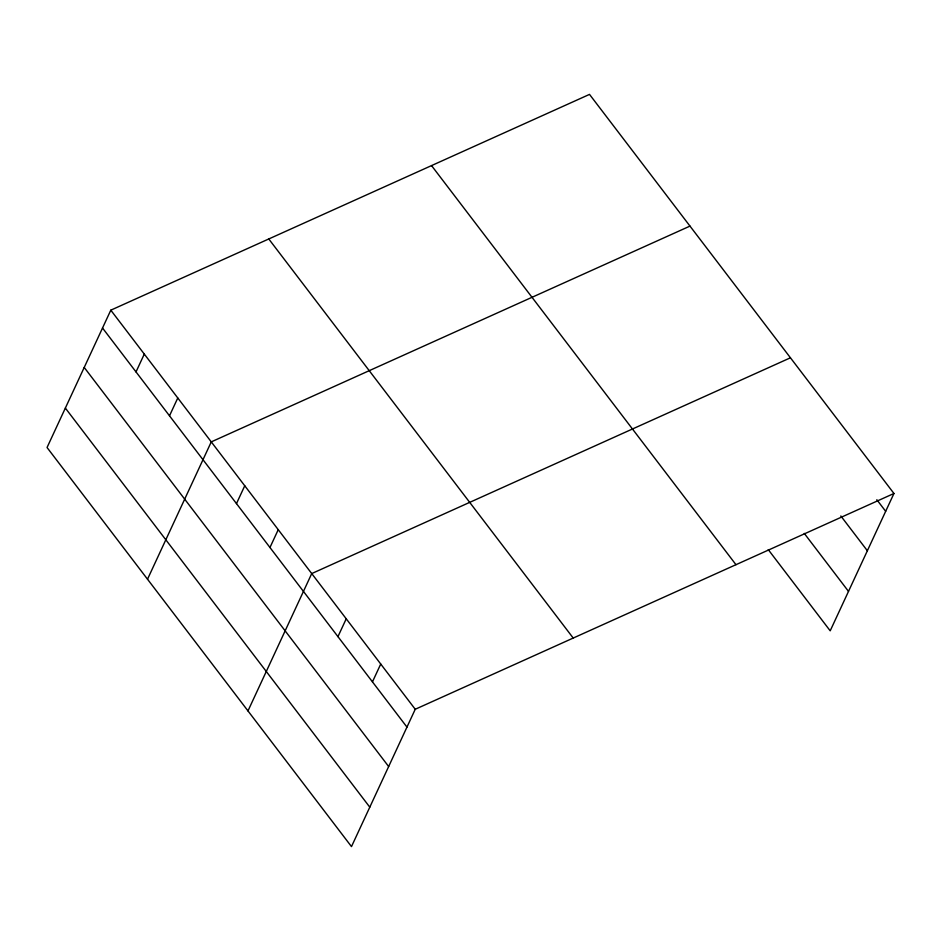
<?xml version="1.0" encoding="UTF-8"?>
<svg xmlns="http://www.w3.org/2000/svg" width="941" height="941" viewBox="0 0 941 941"><rect width="100%" height="100%" fill="white"/><g stroke="black" fill="none" stroke-linecap="round" stroke-linejoin="round"><path stroke-width="1.41" d="M110.803 310.177L47.05 447.516L351.487 846.606L415.24 709.267L893.95 493.484L589.513 94.394L110.803 310.177L415.24 709.267M136.01 371.918L144.291 354.075M169.498 415.816L177.778 397.984M147.514 579.221L211.266 441.882L689.976 226.099M236.473 503.611L244.754 485.779M269.961 547.509L278.242 529.677M247.977 710.914L311.73 573.575L790.44 357.792M337.948 636.645L346.229 618.802M372.46 681.872L380.729 664.04M893.95 493.484L830.197 630.823L768.268 549.638M876.824 499.718L885.669 511.316M840.831 515.962L867.367 550.756M804.273 533.394L848.5 591.383M431.543 165.604L735.98 564.694M268.773 238.967L573.21 638.057M102.522 328.009L406.959 727.099M84.219 367.449L388.657 766.539M65.352 408.076L369.789 807.166"/></g></svg>
